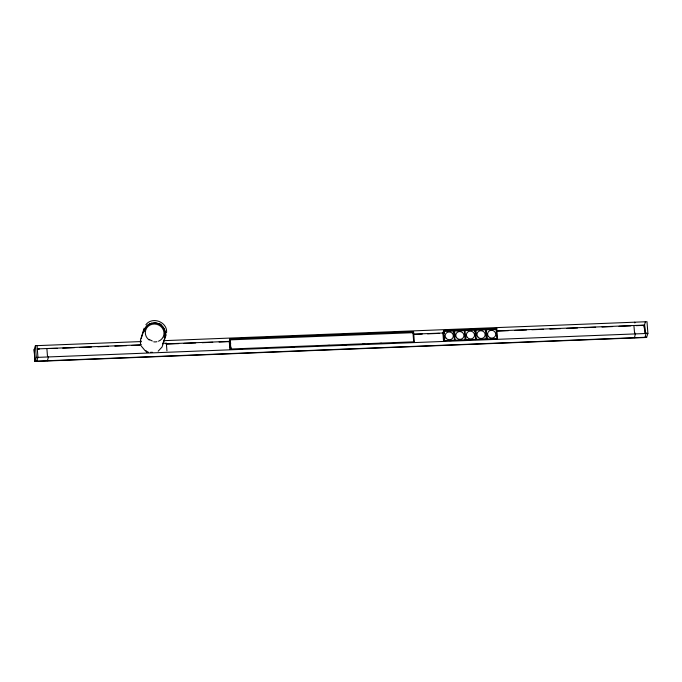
<?xml version="1.0" encoding="UTF-8"?>
<svg xmlns="http://www.w3.org/2000/svg" width="682" height="682" viewBox="0 0 682 682"><rect width="100%" height="100%" fill="white"/><g stroke="black" fill="none" stroke-linecap="round" stroke-linejoin="round"><path stroke-width="1.02" d="M166.536 332.935C168.002 322.117 152.231 315.979 145.88 324.777M140.364 340.471L144.132 328.161M141.251 341.554L35.413 345.706L34.1 349.755L35.004 361.469L646.587 337.471L647.9 333.421L646.996 321.708L163.586 340.676M35.004 361.469L36.317 357.419L35.413 345.706M36.717 361.153L37.945 357.359L37.05 345.638M47.314 360.735L48.55 356.942M141.183 338.579L144.047 329.747M162.742 343.992L165.291 336.149M166.161 334.794L162.06 347.01L158.173 351.187M230.09 338.852L230.866 349.005L414.341 341.801L413.565 331.648L230.09 338.852L229.263 341.384L229.894 349.499M229.706 341.75L230.525 339.218M413.011 333.336L413.565 331.648M443.735 330.463L444.519 340.616L497.519 338.536L496.743 328.383L443.735 330.463L442.916 332.995L443.539 341.119M443.351 333.37L444.178 330.838M453.138 332.987L453.965 330.455M474.612 331.307L475.166 329.619M496.198 330.071L496.743 328.383M633.919 325.749L634.627 333.617M634.431 337.701L635.607 333.123M644.192 326.346L645.368 321.768M645.036 337.283L646.212 332.705M465.175 330.642L474.953 330.258L475.678 339.627M486.377 329.807L496.155 329.423L496.88 338.801M163.134 343.31L166.263 343.182M37.348 348.911L141.549 344.819M166.007 343.864L229.825 341.358M413.838 334.137L443.615 332.969M496.794 330.881L644.609 325.084L645.232 333.208M37.263 349.167L39.386 349.082M57.441 348.374L46.888 348.536L47.51 356.66M62.761 348.161L74.457 347.701M79.777 347.496L91.473 347.036M97.858 346.788L108.489 346.371M114.874 346.115L126.571 345.663M131.89 345.45L140.398 345.118M166.996 344.069L178.693 343.617M184.012 343.404L195.708 342.944M202.094 342.696L212.724 342.279M219.11 342.032L229.749 341.614M413.752 334.393L422.26 334.052M427.58 333.848L439.276 333.387M497.775 331.094L508.414 330.676M514.799 330.429L526.495 329.969M531.815 329.756L543.511 329.295M549.897 329.048L560.536 328.63M566.913 328.383L577.552 327.965M583.928 327.71L595.633 327.249M602.01 327.002L612.649 326.584M619.034 326.337L630.731 325.877M636.042 325.664L644.524 325.331L645.146 333.455M240.601 348.852L242.724 348.775M292.638 346.814L294.76 346.729M327.684 345.433L329.807 345.356M344.674 344.768L346.797 344.683M362.722 344.06L364.853 343.975M379.721 343.396L381.843 343.31M449.583 340.65L451.544 340.574M466.872 339.977L468.832 339.9M484.322 339.286L486.275 339.21M36.317 357.419L647.9 333.421M646.664 337.223L35.08 361.221L34.185 349.499M152.308 341L149.026 339.389M148.633 352.372L145.053 350.608L141.31 346.106M146.937 352.441L145.871 350.727M140.339 342.398L140.654 344.291M644.277 326.09L644.43 328.127M644.132 325.57L644.362 328.494M634.772 322.185L634.831 322.97M486.616 332.935L487.016 338.144M486.138 328.801L486.922 338.954M486.198 338.17L485.558 329.841L475.772 330.224L476.172 335.433M475.542 329.218L476.317 339.372M465.491 334.802L465.891 340.011M464.936 329.636L465.721 339.789M465.081 340.045L464.357 330.668L454.57 331.051L454.971 336.26M454.34 330.045L455.116 340.207M454.476 340.463L453.752 331.085L443.973 331.469L444.127 333.558M444.289 335.638L444.69 340.847M443.394 333.242L443.632 336.371M443.326 332.978L443.675 337.539M413.701 342.066L412.977 332.688L230.32 339.858L230.644 344.018M230.883 347.147L231.045 349.227M229.902 343.711L230.141 346.831M229.86 343.839L230.184 347.999M166.357 343.293L166.945 350.88M149.196 340.045A9.403 8.9 18 0 1 148.139 326.346A9.403 8.9 18 0 1 162.401 328.17A9.403 8.9 18 0 1 158.505 341.23M156.962 341.699A9.403 8.9 18 0 1 153.723 341.827M144.456 329.883A10.665 10.094 18 0 1 152.06 323.046M153.885 322.825A10.665 10.094 18 0 1 164.882 336.038M152.615 352.321A11.091 10.494 18 0 1 150.688 352.236M140.799 342.211A11.091 10.494 18 0 1 140.824 340.369M144.252 331.614A10.52 9.949 18 0 1 157.516 323.413A10.52 9.949 18 0 1 164.098 337.599M159.469 323.6A11.091 10.494 18 0 1 161.123 324.598M165.649 334.359A11.091 10.494 18 0 1 164.609 337.846M488.397 336.465A4.109 3.887 18 0 0 495.43 335.834A4.109 3.887 18 0 0 491.142 330.31A4.109 3.887 18 0 0 488.397 336.465M477.801 336.882A4.109 3.887 18 0 0 484.825 336.252A4.109 3.887 18 0 0 480.546 330.727A4.109 3.887 18 0 0 477.801 336.882M467.196 337.3A4.109 3.887 18 0 0 474.229 336.669A4.109 3.887 18 0 0 469.941 331.145A4.109 3.887 18 0 0 467.196 337.3M456.599 337.718A4.109 3.887 18 0 0 463.624 337.087A4.109 3.887 18 0 0 459.344 331.554A4.109 3.887 18 0 0 456.599 337.718M445.994 338.127A4.109 3.887 18 0 0 453.027 337.496A4.109 3.887 18 0 0 448.739 331.972A4.109 3.887 18 0 0 445.994 338.127"/></g></svg>
